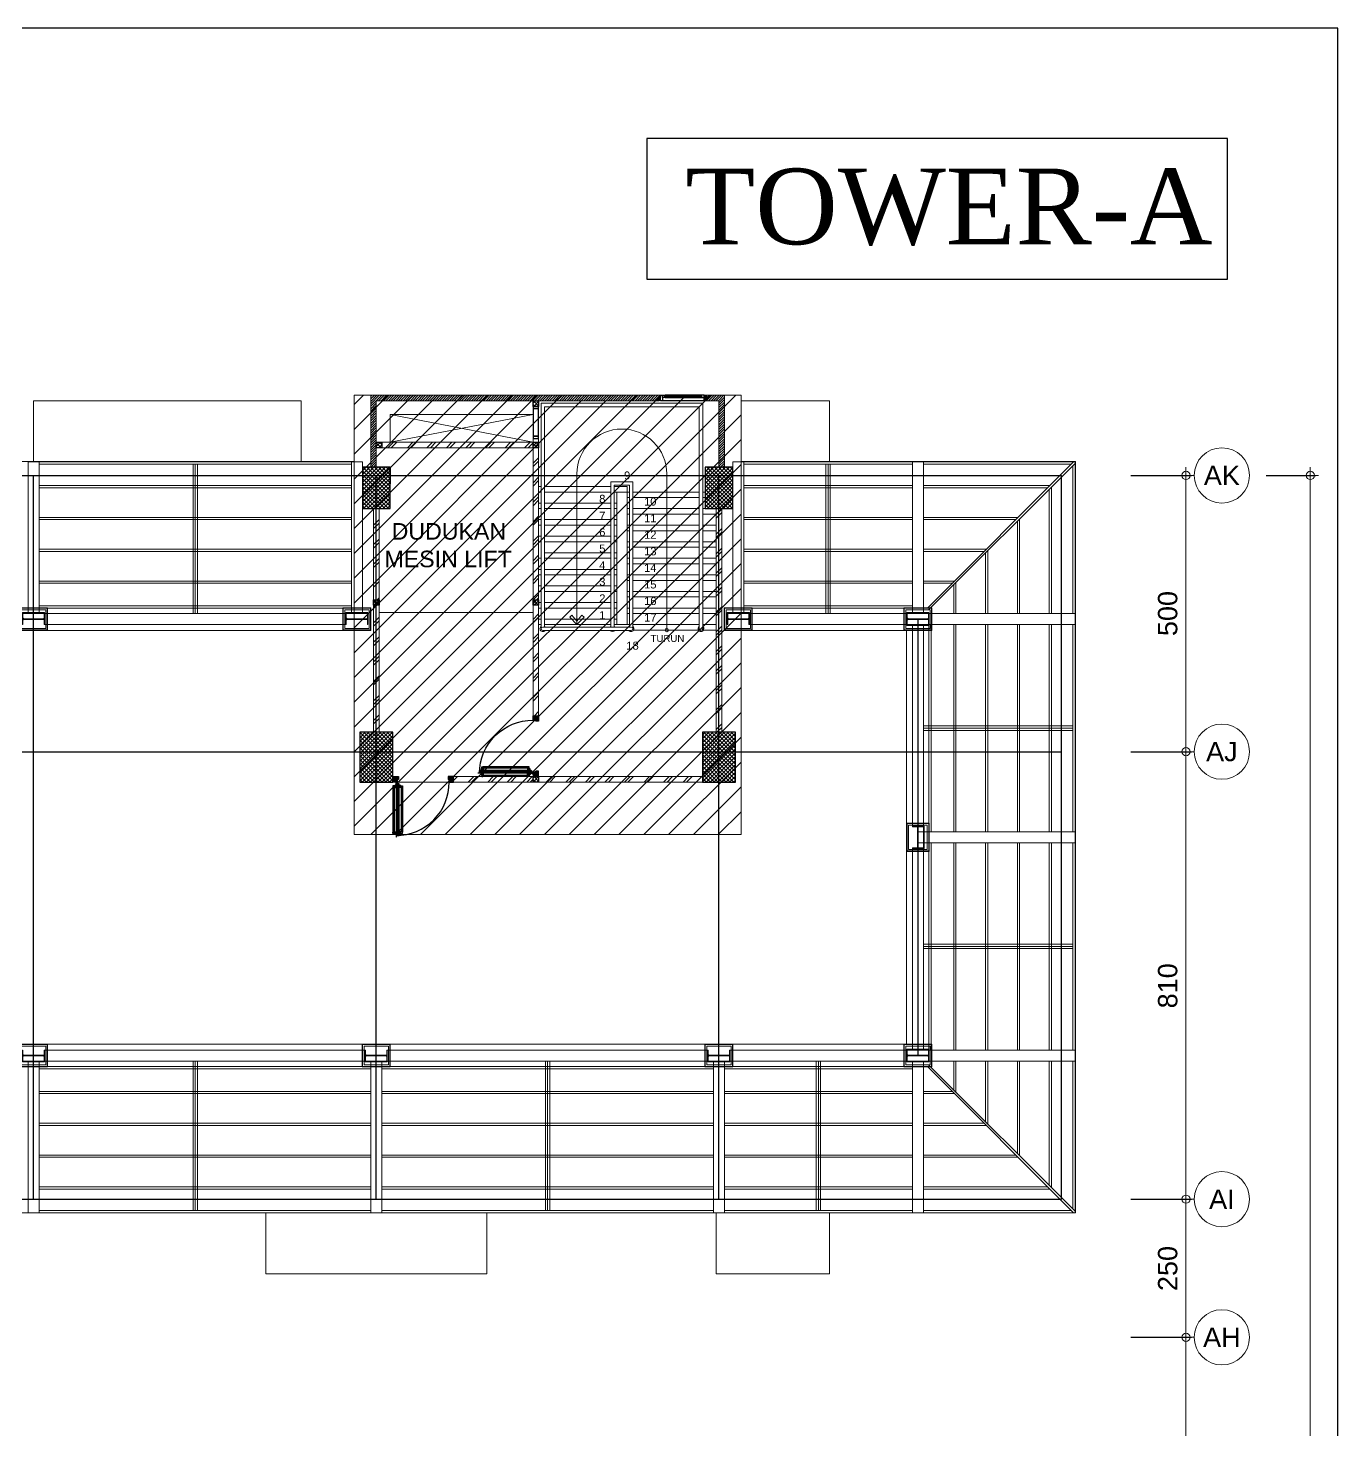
# Model space of a CAD drawing. Header units: millimetres. Extents: x -324 to 100, y -297 to 81.
# Drawn here: x 76.4 to 100.1, y 55.64 to 81.01 of the extents above; entities that cross this region are included whole.
import ezdxf
from ezdxf.enums import TextEntityAlignment as Align

# ---------------------------------------------------------------- set-up
doc = ezdxf.new("R2010")
doc.units = ezdxf.units.MM
for name, color, linetype, lineweight in [('ars', 11, 'Continuous', 0), ('ars @ 1', 11, 'Continuous', 0), ('ARSIR', 31, 'Continuous', 5), ('ATAP', 3, 'Continuous', 20), ('BESI SIKU', 11, 'Continuous', 5), ('KOL', 1, 'Continuous', 30), ('KOLOM', 4, 'Continuous', 9), ('lan', 7, 'Continuous', 15), ('NOT', 7, 'Continuous', 20), ('Stair', 7, 'Continuous', 15), ('tem', 5, 'Continuous', 20), ('u', 6, 'Continuous', 20), ('WF', 6, 'Continuous', 9)]:
    doc.layers.add(name, color=color, linetype=linetype, lineweight=lineweight)
doc.layers.add('as', color=1, linetype='Continuous', plot=False)
for name, color, linetype in [('HID', 1, 'Continuous'), ('Kusen', 30, 'Continuous'), ('STL', 6, 'Continuous'), ('TXT-50', 2, 'Continuous')]:
    doc.layers.add(name, color=color, linetype=linetype)
doc.layers.add('POLYLINE TPAK', color=4, linetype='Continuous', lineweight=20, plot=False)
doc.styles.add('RM25', font='arial.ttf')
doc.styles.add('ROMANT', font='romantic.ttf', dxfattribs={"height": 1.2})
doc.styles.add('S', font='simplex', dxfattribs={"width": 0.75})
doc.styles.get("Standard").update_dxf_attribs({"font": 'arial.ttf'})
doc.dimstyles.new('sk-100', dxfattribs={"dimtxt": 0.35, "dimasz": 0.15, "dimexe": 0.1, "dimexo": 0, "dimgap": 0.15, "dimtad": 1, "dimdec": 0, "dimlfac": 100, "dimzin": 0, "dimdsep": 46, "dimtxsty": 'Standard', "dimblk": 'BULAT', "dimcen": 0.09, "dimclrd": 256, "dimclre": 256, "dimclrt": 256, "dimadec": 0, "dimazin": 0, "dimtfac": 1, "dimtdec": 0, "dimtofl": 0, "dimtmove": 0, "dimatfit": 3, "dimldrblk": 'BULAT', "dimfxl": 1, "dimtolj": 1, "dimtzin": 0, "dimlwd": -1, "dimarcsym": 0})
pattern_1 = [(45, (1551.91095, -401.8532), (-0.176776695, 0.176776695), []), (45, (1551.97345, -401.8532), (-0.176776695, 0.176776695), [])]
pattern_2 = [(225, (1.1, 1e-06), (-0.014142, 0.014142), []), (135, (1.1, 1e-06), (0.014142, 0.014142), [])]
pattern_3 = [(315, (-2e-13, 1e-06), (0.014142, 0.014142), []), (45, (-2e-13, 1e-06), (-0.014142, 0.014142), [])]

# ---------------------------------------------------------------- blocks, each defined once
blk = doc.blocks.new('BULAT')
for p, q in [((-1, 0), (1, 0)), ((0, -1), (0, 1))]:
    blk.add_line(p, q)
blk.add_circle((0, 0), 0.5)
blk = doc.blocks.new('*D33')
at = {"layer": 'defpoints', "color": 0}
for p in [(96.349, 57.313), (97.349, 57.313), (96.349, 51.113)]:
    blk.add_point(p, dxfattribs=at)
at = {"layer": 'u', "lineweight": -2, "transparency": 16777216}
for p, q in [((96.349, 57.313), (97.449, 57.313)), ((96.349, 51.113), (97.449, 51.113))]:
    blk.add_line(p, q, dxfattribs=at)
at = {"layer": 'u', "transparency": 16777216}
blk.add_line((97.349, 51.263), (97.349, 57.163), dxfattribs=at)
at = {"layer": 'u', "transparency": 16777216, "xscale": 0.15, "yscale": 0.15, "zscale": 0.15}
for p, rotation in [((97.349, 57.313), 90), ((97.349, 51.113), 270)]:
    blk.add_blockref('BULAT', p, dxfattribs=dict(at, rotation=rotation))
at = {"layer": 'u', "transparency": 16777216, "insert": (97.02, 54.213), "char_height": 0.35, "attachment_point": 5, "rotation": 90}
blk.add_mtext('\\A1;620', dxfattribs=at)
blk = doc.blocks.new('NAV')
blk.add_circle((0, -0.4), 0.4)
at = {"style": 'S', "width": 0.75, "flags": 4}
blk.add_attdef('AV', text='', height=0.3, dxfattribs=at).set_placement((0, -0.4), align=Align.MIDDLE)
blk = doc.blocks.new('*D34')
at = {"layer": 'defpoints', "color": 0}
for p in [(96.349, 59.813), (97.349, 59.813), (96.349, 57.313)]:
    blk.add_point(p, dxfattribs=at)
at = {"layer": 'u', "lineweight": -2, "transparency": 16777216}
for p, q in [((96.349, 59.813), (97.449, 59.813)), ((96.349, 57.313), (97.449, 57.313))]:
    blk.add_line(p, q, dxfattribs=at)
at = {"layer": 'u', "transparency": 16777216}
blk.add_line((97.349, 57.463), (97.349, 59.663), dxfattribs=at)
at = {"layer": 'u', "transparency": 16777216, "xscale": 0.15, "yscale": 0.15, "zscale": 0.15}
for p, rotation in [((97.349, 59.813), 90), ((97.349, 57.313), 270)]:
    blk.add_blockref('BULAT', p, dxfattribs=dict(at, rotation=rotation))
at = {"layer": 'u', "transparency": 16777216, "insert": (97.02, 58.558), "char_height": 0.35, "attachment_point": 5, "rotation": 90}
blk.add_mtext('\\A1;250', dxfattribs=at)
blk = doc.blocks.new('*D35')
at = {"layer": 'defpoints', "color": 0}
for p in [(96.349, 67.913), (97.349, 67.913), (96.349, 59.813)]:
    blk.add_point(p, dxfattribs=at)
at = {"layer": 'u', "lineweight": -2, "transparency": 16777216}
for p, q in [((96.349, 67.913), (97.449, 67.913)), ((96.349, 59.813), (97.449, 59.813))]:
    blk.add_line(p, q, dxfattribs=at)
at = {"layer": 'u', "transparency": 16777216}
blk.add_line((97.349, 59.963), (97.349, 67.763), dxfattribs=at)
at = {"layer": 'u', "transparency": 16777216, "xscale": 0.15, "yscale": 0.15, "zscale": 0.15}
for p, rotation in [((97.349, 67.913), 90), ((97.349, 59.813), 270)]:
    blk.add_blockref('BULAT', p, dxfattribs=dict(at, rotation=rotation))
at = {"layer": 'u', "transparency": 16777216, "insert": (97.02, 63.675), "char_height": 0.35, "attachment_point": 5, "rotation": 90}
blk.add_mtext('\\A1;810', dxfattribs=at)
blk = doc.blocks.new('*D36')
at = {"layer": 'defpoints', "color": 0}
for p in [(96.349, 72.913), (97.349, 72.913), (96.349, 67.913)]:
    blk.add_point(p, dxfattribs=at)
at = {"layer": 'u', "lineweight": -2, "transparency": 16777216}
for p, q in [((96.349, 72.913), (97.449, 72.913)), ((96.349, 67.913), (97.449, 67.913))]:
    blk.add_line(p, q, dxfattribs=at)
at = {"layer": 'u', "transparency": 16777216}
blk.add_line((97.349, 68.063), (97.349, 72.763), dxfattribs=at)
at = {"layer": 'u', "transparency": 16777216, "xscale": 0.15, "yscale": 0.15, "zscale": 0.15}
for p, rotation in [((97.349, 72.913), 90), ((97.349, 67.913), 270)]:
    blk.add_blockref('BULAT', p, dxfattribs=dict(at, rotation=rotation))
at = {"layer": 'u', "transparency": 16777216, "insert": (97.02, 70.413), "char_height": 0.35, "attachment_point": 5, "rotation": 90}
blk.add_mtext('\\A1;500', dxfattribs=at)
blk = doc.blocks.new('*D37')
at = {"layer": 'defpoints', "color": 0}
for p in [(98.799, 72.913), (99.599, 72.913), (98.799, 16.913)]:
    blk.add_point(p, dxfattribs=at)
at = {"layer": 'u', "lineweight": -2, "transparency": 16777216}
for p, q in [((98.799, 72.913), (99.699, 72.913)), ((98.799, 16.913), (99.699, 16.913))]:
    blk.add_line(p, q, dxfattribs=at)
at = {"layer": 'u', "transparency": 16777216}
blk.add_line((99.599, 17.063), (99.599, 72.763), dxfattribs=at)
at = {"layer": 'u', "transparency": 16777216, "xscale": 0.15, "yscale": 0.15, "zscale": 0.15}
for p, rotation in [((99.599, 72.913), 90), ((99.599, 16.913), 270)]:
    blk.add_blockref('BULAT', p, dxfattribs=dict(at, rotation=rotation))
at = {"layer": 'u', "transparency": 16777216, "insert": (99.27, 44.913), "char_height": 0.35, "attachment_point": 5, "rotation": 90}
blk.add_mtext('\\A1;5600', dxfattribs=at)
blk = doc.blocks.new('D-P90')
at = {"layer": 'ars'}
h = blk.add_hatch(dxfattribs=at)
h.set_pattern_fill('ANSI37', color=256, scale=0.005, angle=-90, style=0)
h.set_pattern_definition([(45, (-1350.94906, -1248.591899), (0.01122532015, -0.01122532015), []), (315, (-1350.94906, -1248.591899), (-0.01122532015, -0.01122532015), [])])
h.paths.add_polyline_path([(0.009, -0.183, -0.414214), (0.01, -0.184), (0.01, -1.116, -0.414214), (0.009, -1.117), (-0.034, -1.117, 0.414214), (-0.037, -1.12), (-0.037, -1.142, -1), (-0.038, -1.142), (-0.038, -0.158, -1), (-0.037, -0.158), (-0.037, -0.181, 0.414214), (-0.034, -0.183)])
at = {"layer": 'as'}
for p, q in [((-0.04, -0.158), (-0.046, -0.158)), ((-0.042, -0.161), (-0.042, -0.155))]:
    blk.add_line(p, q, dxfattribs=at)
at = {"layer": 'HID'}
for p, q in [((-0.044, -0.125), (-0.092, -0.077)), ((-0.042, -0.123), (-0.091, -0.075)), ((-0.066, -0.147), (-0.023, -0.104)), ((-0.063, -0.147), (-0.023, -0.107)), ((0.966, -0.147), (0.923, -0.104)), ((0.963, -0.147), (0.923, -0.107)), ((0.942, -0.123), (0.991, -0.075)), ((0.944, -0.125), (0.992, -0.077))]:
    blk.add_line(p, q, dxfattribs=at)
for points in [[(-0.044, -0.125), (-0.044, -0.125), (-0.042, -0.123), (-0.042, -0.123)], [(0.944, -0.125), (0.944, -0.125), (0.942, -0.123), (0.942, -0.123)]]:
    blk.add_lwpolyline(points, dxfattribs=at)
at = {"layer": 'KOL'}
blk.add_line((0.97, -0.13), (0.97, -0.15), dxfattribs=at)
at = {"layer": 'Kusen', "ltscale": 2}
for p, q in [((-0.099, -0.221), (-0.099, -1.06)), ((-0.079, -0.241), (-0.079, -1.06)), ((-0.074, -0.211), (-0.04, -0.211)), ((-0.074, -0.221), (-0.074, -0.211)), ((-0.074, -0.251), (-0.074, -0.241)), ((-0.074, -0.251), (-0.04, -0.251)), ((-0.061, -0.251), (-0.061, -0.211)), ((-0.04, -0.251), (-0.04, -0.211)), ((0.046, -0.211), (0.012, -0.211)), ((0.012, -0.251), (0.012, -0.211)), ((0.046, -0.251), (0.012, -0.251)), ((0.033, -0.251), (0.033, -0.211)), ((0.046, -0.221), (0.046, -0.211)), ((0.046, -0.251), (0.046, -0.241)), ((0.053, -0.241), (0.053, -1.06)), ((0.073, -0.221), (0.073, -1.06)), ((-0.074, -1.05), (-0.04, -1.05)), ((-0.074, -1.05), (-0.074, -1.06)), ((-0.074, -1.08), (-0.074, -1.09)), ((-0.074, -1.09), (-0.04, -1.09)), ((-0.061, -1.05), (-0.061, -1.09)), ((-0.04, -1.05), (-0.04, -1.09)), ((0.046, -1.05), (0.012, -1.05)), ((0.012, -1.05), (0.012, -1.09)), ((0.046, -1.09), (0.012, -1.09)), ((0.033, -1.05), (0.033, -1.09)), ((0.046, -1.05), (0.046, -1.06)), ((0.046, -1.08), (0.046, -1.09))]:
    blk.add_line(p, q, dxfattribs=at)
at = {"layer": 'Kusen'}
for p, q in [((-0.042, -0.155), (-0.038, -0.156)), ((-0.042, -0.157), (-0.038, -0.158))]:
    blk.add_line(p, q, dxfattribs=at)
at = {"layer": 'Kusen', "ltscale": 2}
for points in [[(-0.099, -0.241), (-0.061, -0.241), (-0.061, -0.221), (-0.099, -0.221), (-0.099, -0.241)], [(0.073, -0.241), (0.033, -0.241), (0.033, -0.221), (0.073, -0.221), (0.073, -0.241)], [(-0.101, -1.06), (-0.061, -1.06), (-0.061, -1.08), (-0.101, -1.08), (-0.101, -1.06)], [(0.073, -1.06), (0.033, -1.06), (0.033, -1.08), (0.073, -1.08), (0.073, -1.06)]]:
    blk.add_lwpolyline(points, dxfattribs=at)
at = {"layer": 'Kusen'}
blk.add_circle((-0.042, -0.158), 0.001, dxfattribs=at)
for radius, start, end in [(0.0025, 75.7804, 11.3851), (0.961, 270, 0.4597)]:
    blk.add_arc((-0.042, -0.158), radius, start, end, dxfattribs=at)
at = {"layer": 'STL'}
for p, q in [((-0.038, -0.158), (-0.038, -1.142)), ((-0.037, -0.181), (-0.037, -0.158)), ((-0.034, -0.183), (0.009, -0.183)), ((0.01, -0.184), (0.01, -1.116)), ((-0.037, -1.12), (-0.037, -1.142)), ((-0.034, -1.117), (0.009, -1.117))]:
    blk.add_line(p, q, dxfattribs=at)
for points in [[(0, -0.1), (0, -0.103), (-0.019, -0.103, 0.414214), (-0.02, -0.105), (-0.02, -0.148, -0.414214), (-0.022, -0.15), (-0.068, -0.15, -0.414214), (-0.07, -0.148), (-0.07, -0.13), (-0.067, -0.13), (-0.067, -0.146, 0.414214), (-0.065, -0.147), (-0.024, -0.147, 0.414214), (-0.023, -0.146), (-0.023, -0.102, -0.414214), (-0.021, -0.1)], [(0.9, -0.1), (0.9, -0.103), (0.919, -0.103, -0.414214), (0.92, -0.105), (0.92, -0.148, 0.414214), (0.922, -0.15), (0.968, -0.15, 0.414214), (0.97, -0.148), (0.97, -0.13), (0.967, -0.13), (0.967, -0.146, -0.414214), (0.966, -0.147), (0.925, -0.147, -0.414214), (0.923, -0.146), (0.923, -0.102, 0.414214), (0.921, -0.1)]]:
    blk.add_lwpolyline(points, format="xyb", close=True, dxfattribs=at)
blk.add_lwpolyline([(0.009, -0.182), (-0.034, -0.182, -0.414214), (-0.035, -0.181), (-0.035, -0.158, 1), (-0.04, -0.158), (-0.04, -1.142, 1), (-0.035, -1.142), (-0.035, -1.12, -0.414214), (-0.034, -1.119), (0.009, -1.119, 0.414214), (0.012, -1.116), (0.012, -0.184)], format="xyb", dxfattribs=at)
for centre, radius, start, end in [((-0.038, -0.158), 0.00075, 0, 180), ((-0.034, -0.181), 0.0025, 180, 270), ((0.009, -0.184), 0.0025, 360, 90), ((0.009, -0.184), 0.001, 360, 90), ((-0.038, -1.142), 0.00075, 180, 0), ((-0.034, -1.12), 0.0025, 90, 180), ((0.009, -1.116), 0.001, 270, 0)]:
    blk.add_arc(centre, radius, start, end, dxfattribs=at)
blk = doc.blocks.new('PINTU DARURAT')
at = {"layer": 'ARSIR'}
h = blk.add_hatch(dxfattribs=at)
h.set_pattern_fill('_USER', color=256, scale=0.02, angle=315, style=0, double=1, pattern_type=0)
h.set_pattern_definition(pattern_3)
edge = h.paths.add_edge_path()
edge.add_line((0, 0), (0.1, 0))
edge.add_line((0.1, 0), (0.1, 0.05))
edge.add_line((0.1, 0.05), (0.077, 0.05))
edge.add_line((0.077, 0.05), (0.077, 0.096))
edge.add_arc((0.076, 0.096), 0.0015, 360, 450)
edge.add_line((0.075, 0.097), (0.035, 0.097))
edge.add_arc((0.035, 0.096), 0.0015, 90, 180)
edge.add_line((0.033, 0.096), (0.033, 0.08))
edge.add_line((0.033, 0.08), (0.03, 0.08))
edge.add_line((0.03, 0.08), (0.03, 0.1))
edge.add_line((0.03, 0.1), (0, 0.1))
edge.add_line((0, 0.1), (0, 0))
h = blk.add_hatch(dxfattribs=at)
h.set_pattern_fill('_USER', color=256, scale=0.02, angle=315, style=0, double=1, pattern_type=0)
h.set_pattern_definition(pattern_3)
edge = h.paths.add_edge_path()
edge.add_line((0, 0), (0.1, 0))
edge.add_line((0.1, 0), (0.1, 0.05))
edge.add_line((0.1, 0.05), (0.077, 0.05))
edge.add_line((0.077, 0.05), (0.077, 0.096))
edge.add_arc((0.076, 0.096), 0.0015, 360, 450)
edge.add_line((0.075, 0.097), (0.035, 0.097))
edge.add_arc((0.035, 0.096), 0.0015, 90, 180)
edge.add_line((0.033, 0.096), (0.033, 0.08))
edge.add_line((0.033, 0.08), (0.03, 0.08))
edge.add_line((0.03, 0.08), (0.03, 0.1))
edge.add_line((0.03, 0.1), (0, 0.1))
edge.add_line((0, 0.1), (0, 0))
h = blk.add_hatch(dxfattribs=at)
h.set_pattern_fill('_USER', color=256, scale=0.02, angle=315, style=0, double=1, pattern_type=0)
h.set_pattern_definition(pattern_2)
edge = h.paths.add_edge_path()
edge.add_line((1.1, 0), (1, 0))
edge.add_line((1, 0), (1, 0.05))
edge.add_line((1, 0.05), (1.023, 0.05))
edge.add_line((1.023, 0.05), (1.023, 0.096))
edge.add_arc((1.024, 0.096), 0.0015, -630, -540, ccw=False)
edge.add_line((1.024, 0.097), (1.065, 0.097))
edge.add_arc((1.065, 0.096), 0.0015, -360, -270, ccw=False)
edge.add_line((1.067, 0.096), (1.067, 0.08))
edge.add_line((1.067, 0.08), (1.07, 0.08))
edge.add_line((1.07, 0.08), (1.07, 0.1))
edge.add_line((1.07, 0.1), (1.1, 0.1))
edge.add_line((1.1, 0.1), (1.1, 0))
h = blk.add_hatch(dxfattribs=at)
h.set_pattern_fill('_USER', color=256, scale=0.02, angle=315, style=0, double=1, pattern_type=0)
h.set_pattern_definition(pattern_2)
edge = h.paths.add_edge_path()
edge.add_line((1.1, 0), (1, 0))
edge.add_line((1, 0), (1, 0.05))
edge.add_line((1, 0.05), (1.023, 0.05))
edge.add_line((1.023, 0.05), (1.023, 0.096))
edge.add_arc((1.024, 0.096), 0.0015, -630, -540, ccw=False)
edge.add_line((1.024, 0.097), (1.065, 0.097))
edge.add_arc((1.065, 0.096), 0.0015, -360, -270, ccw=False)
edge.add_line((1.067, 0.096), (1.067, 0.08))
edge.add_line((1.067, 0.08), (1.07, 0.08))
edge.add_line((1.07, 0.08), (1.07, 0.1))
edge.add_line((1.07, 0.1), (1.1, 0.1))
edge.add_line((1.1, 0.1), (1.1, 0))
at = {"layer": 'KOL'}
blk.add_line((1.1, 0.1), (1.1, 0), dxfattribs=at)
blk.add_line((1.1, 0.1), (1.1, 0), dxfattribs=at)
blk.add_line((1.1, 0.1), (1.1, 0), dxfattribs=at)
blk.add_line((1.1, 0.1), (1.1, 0), dxfattribs=at)
for points in [[(0, 0), (0.1, 0), (0.1, 0.05), (0.077, 0.05), (0.077, 0.096, 0.414214), (0.075, 0.097), (0.035, 0.097, 0.414214), (0.033, 0.096), (0.033, 0.08), (0.03, 0.08), (0.03, 0.1), (0, 0.1)], [(0, 0), (0.1, 0), (0.1, 0.05), (0.077, 0.05), (0.077, 0.096, 0.414214), (0.075, 0.097), (0.035, 0.097, 0.414214), (0.033, 0.096), (0.033, 0.08), (0.03, 0.08), (0.03, 0.1), (0, 0.1)], [(1.1, 0), (1, 0), (1, 0.05), (1.023, 0.05), (1.023, 0.096, -0.414214), (1.024, 0.097), (1.065, 0.097, -0.414214), (1.067, 0.096), (1.067, 0.08), (1.07, 0.08), (1.07, 0.1), (1.1, 0.1)], [(1.1, 0), (1, 0), (1, 0.05), (1.023, 0.05), (1.023, 0.096, -0.414214), (1.024, 0.097), (1.065, 0.097, -0.414214), (1.067, 0.096), (1.067, 0.08), (1.07, 0.08), (1.07, 0.1), (1.1, 0.1)]]:
    blk.add_lwpolyline(points, format="xyb", close=True, dxfattribs=at)
at = {"layer": 'Kusen', "xscale": -1, "rotation": 180}
blk.add_blockref('D-P90', (0.1, -0.05), dxfattribs=at)
blk = doc.blocks.new('K 10.10')
at = {"layer": 'ars'}
h = blk.add_hatch(dxfattribs=at)
h.set_pattern_fill('_USER', color=256, scale=0.05, angle=45, double=1, pattern_type=0)
h.set_pattern_definition([(45, (0, 0), (-0.035355339, 0.035355339), []), (135, (0, 0), (-0.035355339, -0.035355339), [])])
h.paths.add_polyline_path([(1560.538, 1380.407), (1560.638, 1380.407), (1560.638, 1380.507), (1560.538, 1380.507)])
at = {"layer": 'KOL'}
blk.add_lwpolyline([(1560.538, 1380.407), (1560.638, 1380.407), (1560.638, 1380.507), (1560.538, 1380.507)], close=True, dxfattribs=at)
blk = doc.blocks.new("k3'")
at = {"layer": 'ars'}
h = blk.add_hatch(dxfattribs=at)
h.set_pattern_fill('_USER', color=256, scale=0.05, angle=45, double=1, pattern_type=0)
h.set_pattern_definition([(45, (0, -4.975), (-0.03535534, 0.03535534), []), (135, (0, -4.975), (-0.03535534, -0.03535534), [])])
h.paths.add_polyline_path([(-0.25, -0.375), (0.25, -0.375), (0.25, 0.375), (-0.25, 0.375)])
at = {"layer": 'KOL'}
blk.add_lwpolyline([(-0.25, -0.375), (0.25, -0.375), (0.25, 0.375), (-0.25, 0.375)], close=True, dxfattribs=at)
blk = doc.blocks.new("k1'")
at = {"layer": 'ars'}
h = blk.add_hatch(dxfattribs=at)
h.set_pattern_fill('_USER', color=256, scale=0.05, angle=45, double=1, pattern_type=0)
h.set_pattern_definition([(45, (0, -5), (-0.03535534, 0.03535534), []), (135, (0, -5), (-0.03535534, -0.03535534), [])])
h.paths.add_polyline_path([(-0.3, -0.45), (0.3, -0.45), (0.3, 0.45), (-0.3, 0.45)])
at = {"layer": 'KOL'}
blk.add_lwpolyline([(-0.3, -0.45), (0.3, -0.45), (0.3, 0.45), (-0.3, 0.45)], close=True, dxfattribs=at)
blk = doc.blocks.new('T. J2')
at = {"layer": 'Kusen'}
for p, q in [((-0.419, 0), (0.331, 0)), ((-0.369, 0.1), (0.281, 0.1)), ((0.281, 0.06), (-0.369, 0.06))]:
    blk.add_line(p, q, dxfattribs=at)
for points in [[(-0.459, 0), (-0.419, 0), (-0.419, 0.1), (-0.459, 0.1)], [(0.331, 0), (0.371, 0), (0.371, 0.1), (0.331, 0.1)]]:
    blk.add_lwpolyline(points, close=True, dxfattribs=at)
for points in [[(-0.369, 0.077), (-0.369, 0.06), (-0.419, 0.06), (-0.419, 0.1), (-0.369, 0.1), (-0.369, 0.082), (-0.379, 0.082), (-0.379, 0.077), (-0.369, 0.077)], [(0.281, 0.077), (0.281, 0.06), (0.331, 0.06), (0.331, 0.1), (0.281, 0.1), (0.281, 0.082), (0.291, 0.082), (0.291, 0.077), (0.281, 0.077)]]:
    blk.add_lwpolyline(points, dxfattribs=at)
at = {"layer": 'Kusen', "color": 141}
blk.add_lwpolyline([(-0.379, 0.077), (0.291, 0.077), (0.291, 0.082), (-0.379, 0.082)], close=True, dxfattribs=at)
blk = doc.blocks.new('P.SHAFT')
for points in [[(-0.05, 0.54), (-0.05, 0.58), (0.05, 0.58), (0.05, 0.54)], [(-0.05, 0.04), (-0.05, 0.54), (0.05, 0.54), (0.05, 0.04)], [(-0.05, 0), (-0.05, 0.04), (0.05, 0.04), (0.05, 0)]]:
    blk.add_lwpolyline(points, close=True)
blk = doc.blocks.new('WF')
at = {"layer": 'ars'}
for p, q in [((-0.254, 0.204), (-0.254, -0.204)), ((0.254, 0.204), (-0.254, 0.204)), ((-0.25, 0.2), (-0.25, -0.2)), ((0.25, 0.2), (-0.25, 0.2)), ((-0.247, 0.1715), (-0.247, -0.1715)), ((0.2215, 0.197), (-0.2215, 0.197)), ((-0.22, -0.17), (-0.22, 0.17)), ((0.22, 0.17), (-0.22, 0.17)), ((0.22, -0.17), (0.22, 0.17)), ((0.247, 0.1715), (0.247, -0.1715)), ((0.25, 0.2), (0.25, -0.2)), ((0.254, 0.204), (0.254, -0.204)), ((0.254, -0.204), (-0.254, -0.204)), ((0.25, -0.2), (-0.25, -0.2)), ((0.2215, -0.197), (-0.2215, -0.197)), ((0.22, -0.17), (-0.22, -0.17))]:
    blk.add_line(p, q, dxfattribs=at)
for points in [[(-0.22, 0.1985), (-0.22, 0.2), (-0.25, 0.2), (-0.25, 0.17), (-0.2485, 0.17, 0.4142136), (-0.247, 0.1715), (-0.247, 0.194, -0.4142136), (-0.244, 0.197), (-0.2215, 0.197, 0.4142136)], [(0.22, 0.1985), (0.22, 0.2), (0.25, 0.2), (0.25, 0.17), (0.2485, 0.17, -0.4142136), (0.247, 0.1715), (0.247, 0.194, 0.4142136), (0.244, 0.197), (0.2215, 0.197, -0.4142136)], [(-0.22, -0.1985), (-0.22, -0.2), (-0.25, -0.2), (-0.25, -0.17), (-0.2485, -0.17, -0.4142136), (-0.247, -0.1715), (-0.247, -0.194, 0.4142136), (-0.244, -0.197), (-0.2215, -0.197, -0.4142136)], [(0.22, -0.1985), (0.22, -0.2), (0.25, -0.2), (0.25, -0.17), (0.2485, -0.17, 0.4142136), (0.247, -0.1715), (0.247, -0.194, -0.4142136), (0.244, -0.197), (0.2215, -0.197, 0.4142136)]]:
    blk.add_lwpolyline(points, format="xyb", close=True, dxfattribs=at)
at = {"layer": 'WF'}
blk.add_lwpolyline([(0.192, 0.096, -0.4142136), (0.196, 0.1), (0.2, 0.1), (0.2, -0.1), (0.196, -0.1, -0.4142136), (0.192, -0.096), (0.192, -0.0195, 0.4142136), (0.179, -0.0065), (-0.179, -0.0065, 0.4142136), (-0.192, -0.0195), (-0.192, -0.096, -0.4142136), (-0.196, -0.1), (-0.2, -0.1), (-0.2, 0.1), (-0.196, 0.1, -0.4142136), (-0.192, 0.096), (-0.192, 0.0195, 0.4142136), (-0.179, 0.0065), (0.179, 0.0065, 0.4142136), (0.192, 0.0195)], format="xyb", close=True, dxfattribs=at)
blk = doc.blocks.new('A.ATAP')
at = {"layer": 'ars'}
h = blk.add_hatch(dxfattribs=at)
h.set_pattern_fill('ANSI31', color=256, scale=0.25, style=0)
h.set_pattern_definition([(225, (-24.700002, 0.1), (0.022097087, -0.022097087), [])])
h.paths.add_polyline_path([(29.92, 57.7), (29.92, 57.6), (24.8, 57.6), (24.8, 56.4), (24.7, 56.4), (24.7, 57.7)])
h = blk.add_hatch(dxfattribs=at)
h.set_pattern_fill('ANSI31', color=256, scale=0.25, style=0)
h.set_pattern_definition([(225, (-30.75, 0.1), (0.022097087, -0.022097087), [])])
edge = h.paths.add_edge_path()
edge.add_line((31.1, 56.4), (31.1, 57.7))
edge.add_line((31.1, 57.7), (30.75, 57.7))
edge.add_line((30.75, 57.7), (30.75, 57.6))
edge.add_line((30.75, 57.6), (31, 57.6))
edge.add_line((31, 57.6), (31, 56.4))
edge.add_line((31, 56.4), (31.1, 56.4))
at = {"layer": 'ars @ 1'}
h = blk.add_hatch(dxfattribs=at)
h.set_pattern_fill('TEMBOK', color=256, scale=0.25)
h.set_pattern_definition([(45, (2, 57.205), (-0.1767767, 0.1767767), []), (45, (2.0625, 57.205), (-0.1767767, 0.1767767), [])])
h.paths.add_polyline_path([(24.9, 56.85), (24.9, 56.75), (27.638, 56.75), (27.638, 56.85)])
h = blk.add_hatch(dxfattribs=at)
h.set_pattern_fill('TEMBOK', color=256, scale=0.25)
h.set_pattern_definition(pattern_1)
h.paths.add_polyline_path([(27.638, 51.9), (27.738, 51.9), (27.738, 56.75), (27.638, 56.75)])
h = blk.add_hatch(dxfattribs=at)
h.set_pattern_fill('TEMBOK', color=256, scale=0.25)
h.set_pattern_definition(pattern_1)
h.paths.add_polyline_path([(24.75, 51.6), (24.85, 51.6), (24.85, 55.65), (24.75, 55.65)])
h = blk.add_hatch(dxfattribs=at)
h.set_pattern_fill('TEMBOK', color=256, scale=0.25)
h.set_pattern_definition(pattern_1)
h.paths.add_polyline_path([(31.05, 51.6), (30.95, 51.6), (30.95, 55.65), (31.05, 55.65)])
h = blk.add_hatch(dxfattribs=at)
h.set_pattern_fill('TEMBOK', color=256, scale=0.25)
h.set_pattern_definition(pattern_1)
h.paths.add_polyline_path([(27.638, 50.7), (27.638, 50.8), (26.2, 50.8), (26.2, 50.7)])
h = blk.add_hatch(dxfattribs=at)
h.set_pattern_fill('TEMBOK', color=256, scale=0.25)
h.set_pattern_definition(pattern_1)
h.paths.add_polyline_path([(30.7, 50.7), (30.7, 50.8), (27.738, 50.8), (27.738, 50.7)])
at = {"layer": 'ars'}
for p, q in [((27.782, 57.556), (27.782, 53.475)), ((27.782, 57.556), (30.706, 57.556)), ((27.844, 57.494), (27.844, 53.506)), ((27.844, 57.494), (30.644, 57.494)), ((30.644, 57.494), (30.644, 53.475)), ((30.706, 57.556), (30.706, 53.475)), ((24.4, 56.5), (-24.4, 56.5)), ((37.45, 56.5), (31.4, 56.5)), ((37.45, 42.9), (37.45, 56.5)), ((29.044, 56.134), (29.444, 56.134)), ((29.044, 56.134), (29.044, 53.506)), ((29.444, 56.134), (29.444, 53.475)), ((27.738, 56.05), (27.782, 56.05)), ((27.844, 56.05), (29.044, 56.05)), ((29.107, 56.071), (29.381, 56.071)), ((29.107, 56.071), (29.107, 53.506)), ((29.107, 56.05), (29.337, 56.05)), ((29.337, 55.95), (29.337, 56.05)), ((29.337, 55.85), (29.381, 55.85)), ((29.381, 56.071), (29.381, 53.506)), ((29.444, 55.85), (30.644, 55.85)), ((30.706, 55.85), (30.75, 55.85)), ((27.738, 55.75), (27.782, 55.75)), ((27.844, 55.75), (29.044, 55.75)), ((29.107, 55.75), (29.15, 55.75)), ((27.738, 55.45), (27.782, 55.45)), ((27.844, 55.45), (29.044, 55.45)), ((29.107, 55.45), (29.15, 55.45)), ((29.337, 55.55), (29.381, 55.55)), ((29.444, 55.55), (30.644, 55.55)), ((30.706, 55.55), (30.95, 55.55)), ((27.738, 55.15), (27.782, 55.15)), ((27.844, 55.15), (29.044, 55.15)), ((29.107, 55.15), (29.15, 55.15)), ((29.337, 55.25), (29.381, 55.25)), ((29.444, 55.25), (30.644, 55.25)), ((30.706, 55.25), (30.95, 55.25)), ((27.844, 54.85), (29.044, 54.85)), ((29.107, 54.85), (29.15, 54.85)), ((29.337, 54.95), (29.381, 54.95)), ((29.444, 54.95), (30.644, 54.95)), ((30.706, 54.95), (30.95, 54.95)), ((29.337, 54.65), (29.381, 54.65)), ((29.444, 54.65), (30.644, 54.65)), ((30.706, 54.65), (30.95, 54.65)), ((27.738, 54.55), (27.782, 54.55)), ((27.844, 54.55), (29.044, 54.55)), ((29.107, 54.55), (29.15, 54.55)), ((29.337, 54.35), (29.381, 54.35)), ((29.444, 54.35), (30.644, 54.35)), ((30.706, 54.35), (30.95, 54.35)), ((27.738, 54.25), (27.782, 54.25)), ((27.844, 54.25), (29.044, 54.25)), ((29.107, 54.25), (29.15, 54.25)), ((29.337, 54.05), (29.381, 54.05)), ((29.444, 54.05), (30.644, 54.05)), ((30.706, 54.05), (30.95, 54.05)), ((27.738, 53.95), (27.782, 53.95)), ((27.844, 53.95), (29.044, 53.95)), ((29.107, 53.95), (29.15, 53.95)), ((27.738, 53.65), (27.782, 53.65)), ((27.844, 53.65), (29.044, 53.65)), ((29.107, 53.65), (29.15, 53.65)), ((29.337, 53.75), (29.381, 53.75)), ((29.444, 53.75), (30.644, 53.75)), ((30.706, 53.75), (30.95, 53.75)), ((18.804, 53.446), (24.196, 53.446)), ((27.813, 53.506), (29.412, 53.506)), ((27.813, 53.444), (29.412, 53.444)), ((29.444, 53.45), (30.63, 53.45)), ((30.72, 53.45), (30.95, 53.45)), ((34.346, 53.446), (31.604, 53.446)), ((34.396, 45.954), (34.396, 53.446)), ((18.804, 45.954), (24.604, 45.954)), ((25.004, 45.954), (30.804, 45.954)), ((34.346, 45.954), (31.196, 45.954)), ((6.8, 42.9), (37.45, 42.9))]:
    blk.add_line(p, q, dxfattribs=at)
for centre, radius, start, end in [((27.813, 53.475), 0.0512, 127.5719, 322.4281), ((27.813, 53.475), 0.0312, 90, 270), ((27.813, 53.475), 0.0512, 37.5719, 52.4281), ((29.075, 53.475), 0.0512, 127.5719, 142.4281), ((29.075, 53.475), 0.0512, 217.5719, 322.4281), ((29.075, 53.475), 0.0512, 37.5719, 52.4281), ((29.412, 53.475), 0.0512, 217.5719, 52.4281), ((29.412, 53.475), 0.0312, 270, 90), ((30.675, 53.475), 0.0512, 127.5719, 52.4281), ((30.675, 53.475), 0.0312, 180, 0)]:
    blk.add_arc(centre, radius, start, end, dxfattribs=at)
at = {"layer": 'as'}
for p, q in [((-37.2, 56.25), (37.2, 56.25)), ((18.6, 43.15), (18.6, 56.25)), ((24.8, 43.15), (24.8, 56.25)), ((31, 43.15), (31, 56.25)), ((37.2, 43.15), (37.2, 56.25)), ((34.6, 53.65), (34.6, 45.75)), ((-37.2, 51.25), (37.2, 51.25)), ((-37.2, 51.25), (37.2, 51.25)), ((-37.2, 43.15), (37.2, 43.15))]:
    blk.add_line(p, q, dxfattribs=at)
at = {"layer": 'ATAP'}
for p, q in [((18.6, 57.6), (23.44, 57.6)), ((18.6, 56.5), (18.6, 57.6)), ((23.44, 57.6), (23.44, 56.5)), ((33, 57.6), (31.4, 57.6)), ((33, 56.5), (33, 57.6))]:
    blk.add_line(p, q, dxfattribs=at)
for points in [[(22.8, 42.9), (22.8, 41.8), (26.8, 41.8), (26.8, 42.9)], [(33, 42.9), (33, 41.8), (30.95, 41.8), (30.95, 42.9)]]:
    blk.add_lwpolyline(points, dxfattribs=at)
at = {"layer": 'BESI SIKU'}
for p, q in [((24.35, 56.496), (18.7, 56.496)), ((24.35, 56.456), (18.7, 56.456)), ((21.485, 56.456), (21.485, 53.75)), ((21.525, 56.456), (21.525, 53.75)), ((21.565, 56.456), (21.565, 53.75)), ((34.5, 56.496), (31.45, 56.496)), ((34.5, 56.456), (31.45, 56.456)), ((32.935, 56.456), (32.935, 53.75)), ((32.975, 56.456), (32.975, 53.75)), ((33.015, 56.456), (33.015, 53.75)), ((37.446, 56.496), (34.7, 56.496)), ((37.378, 56.456), (34.7, 56.456)), ((37.418, 56.496), (34.772, 53.85)), ((37.446, 56.468), (34.8, 53.822)), ((37.406, 53.75), (37.406, 56.428)), ((37.446, 53.75), (37.446, 56.496)), ((24.35, 56.067), (18.7, 56.067)), ((24.35, 56.027), (18.7, 56.027)), ((34.5, 56.067), (31.45, 56.067)), ((34.5, 56.027), (31.45, 56.027)), ((36.988, 56.067), (34.7, 56.067)), ((36.948, 56.027), (34.7, 56.027)), ((36.977, 53.75), (36.977, 55.998)), ((37.017, 53.75), (37.017, 56.038)), ((24.35, 55.491), (18.7, 55.491)), ((24.35, 55.451), (18.7, 55.451)), ((34.5, 55.491), (31.45, 55.491)), ((34.5, 55.451), (31.45, 55.451)), ((36.412, 55.491), (34.7, 55.491)), ((36.372, 55.451), (34.7, 55.451)), ((36.401, 53.75), (36.401, 55.422)), ((36.441, 53.75), (36.441, 55.462)), ((24.35, 54.915), (18.7, 54.915)), ((24.35, 54.875), (18.7, 54.875)), ((34.5, 54.915), (31.45, 54.915)), ((34.5, 54.875), (31.45, 54.875)), ((35.836, 54.915), (34.7, 54.915)), ((35.796, 54.875), (34.7, 54.875)), ((35.825, 53.75), (35.825, 54.846)), ((35.865, 53.75), (35.865, 54.886)), ((24.35, 54.339), (18.7, 54.339)), ((34.5, 54.339), (31.45, 54.339)), ((35.26, 54.339), (34.7, 54.339)), ((35.289, 53.75), (35.289, 54.31)), ((24.35, 54.299), (18.7, 54.299)), ((34.5, 54.299), (31.45, 54.299)), ((35.22, 54.299), (34.7, 54.299)), ((35.249, 53.75), (35.249, 54.27)), ((24.35, 53.89), (18.7, 53.89)), ((24.35, 53.85), (18.7, 53.85)), ((34.5, 53.89), (31.45, 53.89)), ((34.5, 53.85), (31.45, 53.85)), ((34.8, 53.55), (34.8, 49.8)), ((34.84, 53.55), (34.84, 49.8)), ((35.249, 53.55), (35.249, 49.8)), ((35.289, 53.55), (35.289, 49.8)), ((35.825, 53.55), (35.825, 49.8)), ((35.865, 53.55), (35.865, 49.8)), ((36.401, 53.55), (36.401, 49.8)), ((36.441, 53.55), (36.441, 49.8)), ((36.977, 53.55), (36.977, 49.8)), ((37.017, 53.55), (37.017, 49.8)), ((37.406, 53.55), (37.406, 49.8)), ((37.446, 53.55), (37.446, 49.8)), ((37.406, 51.715), (34.7, 51.715)), ((37.406, 51.675), (34.7, 51.675)), ((37.406, 51.635), (34.7, 51.635)), ((34.8, 45.85), (34.8, 49.6)), ((34.84, 45.85), (34.84, 49.6)), ((35.249, 45.85), (35.249, 49.6)), ((35.289, 45.85), (35.289, 49.6)), ((35.825, 45.85), (35.825, 49.6)), ((35.865, 45.85), (35.865, 49.6)), ((36.401, 45.85), (36.401, 49.6)), ((36.441, 45.85), (36.441, 49.6)), ((36.977, 45.85), (36.977, 49.6)), ((37.017, 45.85), (37.017, 49.6)), ((37.406, 45.85), (37.406, 49.6)), ((37.446, 45.85), (37.446, 49.6)), ((37.406, 47.765), (34.7, 47.765)), ((37.406, 47.725), (34.7, 47.725)), ((37.406, 47.685), (34.7, 47.685)), ((24.7, 45.55), (18.7, 45.55)), ((24.7, 45.51), (18.7, 45.51)), ((21.485, 42.944), (21.485, 45.65)), ((21.525, 42.944), (21.525, 45.65)), ((21.565, 42.944), (21.565, 45.65)), ((30.9, 45.55), (24.9, 45.55)), ((30.9, 45.51), (24.9, 45.51)), ((27.86, 42.944), (27.86, 45.65)), ((27.9, 42.944), (27.9, 45.65)), ((27.94, 42.944), (27.94, 45.65)), ((34.5, 45.55), (31.1, 45.55)), ((34.5, 45.51), (31.1, 45.51)), ((32.76, 42.944), (32.76, 45.65)), ((32.8, 42.944), (32.8, 45.65)), ((32.84, 42.944), (32.84, 45.65)), ((37.418, 42.904), (34.772, 45.55)), ((37.446, 42.932), (34.8, 45.578)), ((35.249, 45.65), (35.249, 45.13)), ((35.289, 45.65), (35.289, 45.09)), ((35.825, 45.65), (35.825, 44.554)), ((35.865, 45.65), (35.865, 44.514)), ((36.401, 45.65), (36.401, 43.978)), ((36.441, 45.65), (36.441, 43.938)), ((36.977, 45.65), (36.977, 43.402)), ((37.017, 45.65), (37.017, 43.362)), ((37.406, 45.65), (37.406, 42.972)), ((37.446, 45.65), (37.446, 42.904)), ((24.7, 45.101), (18.7, 45.101)), ((24.7, 45.061), (18.7, 45.061)), ((30.9, 45.101), (24.9, 45.101)), ((30.9, 45.061), (24.9, 45.061)), ((34.5, 45.101), (31.1, 45.101)), ((34.5, 45.061), (31.1, 45.061)), ((35.22, 45.101), (34.7, 45.101)), ((35.26, 45.061), (34.7, 45.061)), ((24.7, 44.525), (18.7, 44.525)), ((24.7, 44.485), (18.7, 44.485)), ((30.9, 44.525), (24.9, 44.525)), ((30.9, 44.485), (24.9, 44.485)), ((34.5, 44.525), (31.1, 44.525)), ((34.5, 44.485), (31.1, 44.485)), ((35.796, 44.525), (34.7, 44.525)), ((35.836, 44.485), (34.7, 44.485)), ((24.7, 43.949), (18.7, 43.949)), ((24.7, 43.909), (18.7, 43.909)), ((30.9, 43.949), (24.9, 43.949)), ((30.9, 43.909), (24.9, 43.909)), ((34.5, 43.949), (31.1, 43.949)), ((34.5, 43.909), (31.1, 43.909)), ((36.372, 43.949), (34.7, 43.949)), ((36.412, 43.909), (34.7, 43.909)), ((24.7, 43.373), (18.7, 43.373)), ((24.7, 43.333), (18.7, 43.333)), ((30.9, 43.373), (24.9, 43.373)), ((30.9, 43.333), (24.9, 43.333)), ((34.5, 43.373), (31.1, 43.373)), ((34.5, 43.333), (31.1, 43.333)), ((36.948, 43.373), (34.7, 43.373)), ((36.988, 43.333), (34.7, 43.333)), ((24.7, 42.944), (18.7, 42.944)), ((24.7, 42.904), (18.7, 42.904)), ((30.9, 42.944), (24.9, 42.944)), ((30.9, 42.904), (24.9, 42.904)), ((34.5, 42.944), (31.1, 42.944)), ((34.5, 42.904), (31.1, 42.904)), ((37.378, 42.944), (34.7, 42.944)), ((37.446, 42.904), (34.7, 42.904))]:
    blk.add_line(p, q, dxfattribs=at)
at = {"layer": 'KOL'}
blk.add_line((25.05, 56.4), (25.05, 56.1), dxfattribs=at)
at = {"layer": 'lan', "linetype": 'Continuous'}
for p, q in [((27.638, 57.35), (25.05, 57.35)), ((25.05, 57.35), (25.05, 56.85))]:
    blk.add_line(p, q, dxfattribs=at)
at = {"layer": 'lan'}
for p, q in [((28.431, 53.55), (28.431, 56.277)), ((30.057, 56.277), (30.057, 53.45)), ((27.738, 55.95), (27.782, 55.95)), ((27.844, 55.95), (29.044, 55.95)), ((29.107, 55.95), (29.381, 55.95)), ((29.107, 55.95), (29.15, 55.95)), ((29.15, 55.95), (29.15, 53.55)), ((29.337, 55.95), (29.381, 55.95)), ((29.337, 55.95), (29.337, 53.55)), ((29.444, 55.95), (30.644, 55.95)), ((30.706, 55.95), (30.75, 55.95)), ((27.738, 55.65), (27.782, 55.65)), ((27.844, 55.65), (29.044, 55.65)), ((29.107, 55.65), (29.15, 55.65)), ((29.337, 55.65), (29.381, 55.65)), ((29.444, 55.65), (30.644, 55.65)), ((30.706, 55.65), (30.75, 55.65)), ((27.738, 55.35), (27.782, 55.35)), ((27.844, 55.35), (29.044, 55.35)), ((29.107, 55.35), (29.15, 55.35)), ((29.337, 55.35), (29.381, 55.35)), ((29.444, 55.35), (30.644, 55.35)), ((30.706, 55.35), (30.95, 55.35)), ((27.738, 55.05), (27.782, 55.05)), ((27.844, 55.05), (29.044, 55.05)), ((29.107, 55.05), (29.15, 55.05)), ((29.337, 55.05), (29.381, 55.05)), ((29.444, 55.05), (30.644, 55.05)), ((30.706, 55.05), (30.95, 55.05)), ((27.738, 54.75), (27.782, 54.75)), ((27.844, 54.75), (29.044, 54.75)), ((29.107, 54.75), (29.15, 54.75)), ((29.337, 54.75), (29.381, 54.75)), ((29.444, 54.75), (30.644, 54.75)), ((30.706, 54.75), (30.95, 54.75)), ((27.738, 54.45), (27.782, 54.45)), ((27.844, 54.45), (29.044, 54.45)), ((29.107, 54.45), (29.15, 54.45)), ((29.337, 54.45), (29.381, 54.45)), ((29.444, 54.45), (30.644, 54.45)), ((30.706, 54.45), (30.95, 54.45)), ((27.738, 54.15), (27.782, 54.15)), ((27.844, 54.15), (29.044, 54.15)), ((29.107, 54.15), (29.15, 54.15)), ((29.337, 54.15), (29.381, 54.15)), ((29.444, 54.15), (30.644, 54.15)), ((30.706, 54.15), (30.95, 54.15)), ((27.738, 53.85), (27.782, 53.85)), ((27.844, 53.85), (29.044, 53.85)), ((29.107, 53.85), (29.15, 53.85)), ((29.337, 53.85), (29.381, 53.85)), ((29.444, 53.85), (30.644, 53.85)), ((30.706, 53.85), (30.95, 53.85)), ((27.738, 53.55), (27.782, 53.55)), ((27.844, 53.55), (29.044, 53.55)), ((29.107, 53.55), (29.15, 53.55)), ((29.124, 53.55), (29.364, 53.55)), ((29.337, 53.55), (29.381, 53.55)), ((29.444, 53.55), (30.644, 53.55)), ((30.706, 53.55), (30.95, 53.55)), ((25.2, 50.7), (26.1, 50.7))]:
    blk.add_line(p, q, dxfattribs=at)
blk.add_lwpolyline([(24.4, 57.7), (24.4, 49.75), (31.4, 49.75), (31.4, 57.7)], close=True, dxfattribs=at)
at = {"layer": 'lan', "linetype": 'Continuous'}
for points in [[(25.05, 57.35), (27.638, 56.85)], [(25.05, 56.85), (27.638, 57.35)]]:
    blk.add_lwpolyline(points, dxfattribs=at)
at = {"layer": 'lan', "ltscale": 2}
blk.add_lwpolyline([(28.339, 53.718), (28.3, 53.684), (28.431, 53.55), (28.562, 53.684), (28.522, 53.718), (28.431, 53.612), (28.339, 53.718)], close=True, dxfattribs=at)
at = {"layer": 'lan'}
blk.add_arc((29.244, 56.277), 0.813, 0, 180, dxfattribs=at)
blk.add_arc((29.244, 56.277), 0.813, 0, 180, dxfattribs=at)
at = {"layer": 'Stair'}
blk.add_circle((30.057, 53.45), 0.0296, dxfattribs=at)
at = {"layer": 'tem'}
for points in [[(29.92, 57.7), (29.92, 57.6), (24.8, 57.6), (24.8, 56.4), (24.7, 56.4), (24.7, 57.7)], [(24.9, 56.85), (24.9, 56.75), (27.638, 56.75), (27.638, 56.85)], [(27.638, 56.92), (27.738, 56.92), (27.738, 56.85), (27.638, 56.85)], [(27.638, 51.9), (27.738, 51.9), (27.738, 56.75), (27.638, 56.75)], [(24.75, 51.6), (24.85, 51.6), (24.85, 55.65), (24.75, 55.65)], [(31.05, 51.6), (30.95, 51.6), (30.95, 55.65), (31.05, 55.65)], [(27.638, 50.7), (27.638, 50.8), (26.2, 50.8), (26.2, 50.7)], [(30.7, 50.7), (30.7, 50.8), (27.738, 50.8), (27.738, 50.7)]]:
    blk.add_lwpolyline(points, close=True, dxfattribs=at)
for points in [[(31.1, 56.4), (31.1, 57.7), (30.75, 57.7), (30.75, 57.6), (31, 57.6), (31, 56.4), (31.1, 56.4)], [(27.638, 53.77), (24.85, 53.77)]]:
    blk.add_lwpolyline(points, dxfattribs=at)
at = {"layer": 'WF'}
for p, q in [((24.25, 53.75), (18.8, 53.75)), ((24.25, 53.55), (18.8, 53.55)), ((34.4, 53.75), (31.55, 53.75)), ((34.4, 53.55), (31.55, 53.55)), ((34.5, 49.9), (34.5, 53.534)), ((34.7, 49.9), (34.7, 53.534)), ((34.5, 45.866), (34.5, 49.5)), ((34.7, 45.866), (34.7, 49.5)), ((24.6, 45.85), (18.8, 45.85)), ((30.8, 45.85), (25, 45.85)), ((34.4, 45.85), (31.2, 45.85)), ((24.6, 45.65), (18.8, 45.65)), ((30.8, 45.65), (25, 45.65)), ((34.4, 45.65), (31.2, 45.65))]:
    blk.add_line(p, q, dxfattribs=at)
for points in [[(18.7, 53.766), (18.7, 56.496), (18.5, 56.496), (18.5, 53.766)], [(24.35, 53.766), (24.35, 56.496), (24.55, 56.496), (24.55, 53.766)], [(31.45, 53.766), (31.45, 56.496), (31.25, 56.496), (31.25, 53.766)], [(34.7, 53.766), (34.7, 56.496), (34.5, 56.496), (34.5, 53.766)], [(34.8, 53.55), (37.446, 53.55), (37.446, 53.75), (34.8, 53.75)], [(34.607, 49.6), (37.446, 49.6), (37.446, 49.8), (34.607, 49.8)], [(34.716, 49.6), (37.446, 49.6), (37.446, 49.8), (34.716, 49.8)], [(34.8, 45.65), (37.446, 45.65), (37.446, 45.85), (34.8, 45.85)], [(18.5, 45.634), (18.5, 42.904), (18.7, 42.904), (18.7, 45.634)], [(24.7, 45.634), (24.7, 42.904), (24.9, 42.904), (24.9, 45.634)], [(30.9, 45.634), (30.9, 42.904), (31.1, 42.904), (31.1, 45.634)], [(34.5, 45.634), (34.5, 42.904), (34.7, 42.904), (34.7, 45.634)]]:
    blk.add_lwpolyline(points, dxfattribs=at)
for points in [[(18.4, 53.75), (18.4, 53.766), (18.8, 53.766), (18.8, 53.75)], [(24.25, 53.75), (24.25, 53.766), (24.65, 53.766), (24.65, 53.75)], [(31.15, 53.75), (31.15, 53.766), (31.55, 53.766), (31.55, 53.75)], [(34.4, 53.75), (34.4, 53.766), (34.8, 53.766), (34.8, 53.75)], [(34.4, 53.534), (34.4, 53.55), (34.8, 53.55), (34.8, 53.534)], [(34.7, 49.9), (34.716, 49.9), (34.716, 49.5), (34.7, 49.5)], [(34.8, 45.866), (34.8, 45.85), (34.4, 45.85), (34.4, 45.866)], [(18.8, 45.65), (18.8, 45.634), (18.4, 45.634), (18.4, 45.65)], [(25, 45.65), (25, 45.634), (24.6, 45.634), (24.6, 45.65)], [(31.2, 45.65), (31.2, 45.634), (30.8, 45.634), (30.8, 45.65)], [(34.8, 45.65), (34.8, 45.634), (34.4, 45.634), (34.4, 45.65)]]:
    blk.add_lwpolyline(points, close=True, dxfattribs=at)
at = {"color": 2, "rotation": 90}
blk.add_blockref('PINTU DARURAT', (27.738, 50.8), dxfattribs=at)
at = {"color": 2, "xscale": -1, "rotation": 180}
blk.add_blockref('PINTU DARURAT', (25.1, 50.8), dxfattribs=at)
at = {"layer": 'KOL', "rotation": 180}
for name, p in [("k3'", (24.8, 56.025)), ("k3'", (31, 56.025)), ("k1'", (24.8, 51.15)), ("k1'", (31, 51.15))]:
    blk.add_blockref(name, p, dxfattribs=at)
at = {"layer": 'KOLOM', "extrusion": (0, 0, -1), "zscale": -1, "rotation": 180}
for p in [(1532.901, 1438.007), (1535.738, 1437.257), (1532.901, 1437.257), (1535.788, 1434.407), (1532.901, 1434.407), (1532.901, 1431.207)]:
    blk.add_blockref('K 10.10', p, dxfattribs=at)
at = {"layer": 'Kusen', "xscale": -1}
blk.add_blockref('T. J2', (30.311, 57.6), dxfattribs=at)
at = {"layer": 'Kusen', "color": 2, "xscale": -1, "rotation": 180.0000227905502}
blk.add_blockref('P.SHAFT', (27.688, 57.5), dxfattribs=at)
at = {"layer": 'WF', "xscale": -1}
for p, rotation in [((18.6, 53.65), 180), ((24.45, 53.65), 180), ((31.35, 53.65), 180), ((34.6, 53.65), 180), ((34.6, 49.7), 270), ((18.6, 45.75), 180), ((24.8, 45.75), 180), ((31, 45.75), 180), ((34.6, 45.75), 180)]:
    blk.add_blockref('WF', p, dxfattribs=dict(at, rotation=rotation))
at = {"layer": 'NOT'}
for s, width, insert, char_height, attachment_point in [('9', 0.30472, (29.396, 56.175), 0.145, 9), ('8', 0.30472, (28.946, 55.899), 0.145, 3), ('10', 0.30472, (29.87, 55.849), 0.1448, 3), ('7', 0.30472, (28.946, 55.593), 0.145, 3), ('\\pi0.32803;DUDUKAN \\P\\pi0.19798;MESIN LIFT', 2.66173, (24.75, 55.388), 0.3, 1), ('11', 0.30472, (29.87, 55.547), 0.1448, 3), ('6', 0.30472, (28.946, 55.296), 0.145, 3), ('12', 0.30472, (29.87, 55.249), 0.1448, 3), ('5', 0.30472, (28.946, 54.999), 0.145, 3), ('13', 0.30472, (29.87, 54.949), 0.1448, 3), ('4', 0.30472, (28.946, 54.696), 0.145, 3), ('14', 0.30472, (29.87, 54.649), 0.1448, 3), ('3', 0.30472, (28.946, 54.398), 0.145, 3), ('15', 0.30472, (29.87, 54.349), 0.1448, 3), ('2', 0.30472, (28.946, 54.097), 0.145, 3), ('16', 0.30472, (29.87, 54.049), 0.1448, 3), ('1', 0.30472, (28.946, 53.793), 0.145, 3), ('17', 0.30472, (29.87, 53.749), 0.1448, 3), ('18', 0.30472, (29.549, 53.241), 0.1448, 3)]:
    blk.add_mtext_dynamic_manual_height_columns(s, width=width, gutter_width=1, heights=[0], dxfattribs=dict(at, insert=insert, char_height=char_height, attachment_point=attachment_point))
at = {"layer": 'NOT', "insert": (30.374, 53.235), "char_height": 0.125, "attachment_point": 9, "style": 'RM25'}
blk.add_mtext_dynamic_manual_height_columns('TURUN', width=0.63698, gutter_width=1.25, heights=[0], dxfattribs=at)

msp = doc.modelspace()

# ---------------------------------------------------------------- hatches: boundary and pattern name
at = {"layer": 'ars'}
h = msp.add_hatch(dxfattribs=at)
h.set_pattern_fill('ANSI31', color=256, scale=0.1, style=0)
h.set_pattern_definition([(45, (82.5988, 66.41255), (-0.224506, 0.224506), [])])
h.paths.add_polyline_path([(89.299, 74.363), (82.299, 74.363), (82.299, 66.413), (89.299, 66.413)])

# ---------------------------------------------------------------- linework, layer by layer
at = {"layer": 'defpoints'}
msp.add_lwpolyline([(0, 0), (100.099, 0), (100.099, 81.011), (0, 81.011)], close=True, dxfattribs=at)
at = {"layer": 'POLYLINE TPAK'}
msp.add_lwpolyline([(82.599, 74.363), (82.599, 73.063), (82.449, 73.063), (82.449, 72.313), (82.649, 72.313), (82.649, 68.263), (82.399, 68.263), (82.399, 67.363), (89.199, 67.363), (89.199, 68.263), (88.949, 68.263), (88.949, 72.313), (89.149, 72.313), (89.149, 73.063), (88.999, 73.063), (88.999, 74.363)], close=True, dxfattribs=at)
at = {"layer": 'TXT-50'}
msp.add_lwpolyline([(87.595, 76.466), (98.099, 76.466), (98.099, 79.011), (87.595, 79.011)], close=True, dxfattribs=at)

# ---------------------------------------------------------------- block references
at = {"layer": 'POLYLINE TPAK'}
msp.add_blockref('A.ATAP', (57.899, 16.663), dxfattribs=at)
at = {"layer": 'u'}
ref = msp.add_blockref('NAV', (97.999, 73.413), dxfattribs=dict(at, xscale=1.25, yscale=1.25, zscale=1.25))
ref.add_attrib('AV', 'AK', dxfattribs={"layer": '0', "height": 0.35, "flags": 4}).set_placement((97.999, 72.913), align=Align.MIDDLE)
ref = msp.add_blockref('NAV', (97.999, 68.413), dxfattribs=dict(at, xscale=1.25, yscale=1.25, zscale=1.25))
ref.add_attrib('AV', 'AJ', dxfattribs={"layer": '0', "height": 0.35, "flags": 4}).set_placement((97.999, 67.913), align=Align.MIDDLE)
ref = msp.add_blockref('NAV', (97.999, 60.313), dxfattribs=dict(at, xscale=1.25, yscale=1.25, zscale=1.25))
ref.add_attrib('AV', 'AI', dxfattribs={"layer": '0', "height": 0.35, "flags": 4}).set_placement((97.999, 59.813), align=Align.MIDDLE)
ref = msp.add_blockref('NAV', (97.999, 57.813), dxfattribs=dict(at, xscale=1.25, yscale=1.25, zscale=1.25))
ref.add_attrib('AV', 'AH', dxfattribs={"layer": '0', "height": 0.35, "flags": 4}).set_placement((97.999, 57.313), align=Align.MIDDLE)

# ---------------------------------------------------------------- texts
at = {"layer": 'TXT-50', "style": 'ROMANT'}
msp.add_text('TOWER-A', height=1.3699, dxfattribs=at).set_placement((93.061, 77.098), align=Align.CENTER)

# ---------------------------------------------------------------- dimensions: what is measured, and where the dimension line sits
at = {"layer": 'u'}
for base, p1, p2, picture, middle in [((97.349, 72.913), (96.349, 67.913), (96.349, 72.913), '*D36', (97.349, 70.413)), ((99.599, 72.913), (98.799, 16.913), (98.799, 72.913), '*D37', (99.599, 44.913)), ((97.349, 67.913), (96.349, 59.813), (96.349, 67.913), '*D35', (97.349, 63.675)), ((97.349, 59.813), (96.349, 57.313), (96.349, 59.813), '*D34', (97.349, 58.558)), ((97.349, 57.313), (96.349, 51.113), (96.349, 57.313), '*D33', (97.349, 54.213))]:
    dim = msp.add_linear_dim(base=base, p1=p1, p2=p2, angle=90, dimstyle='sk-100', dxfattribs=at)
    dim.commit()
    dim.dimension.update_dxf_attribs({"geometry": picture, "text_midpoint": middle, "dimtype": 160})

doc.saveas('drawing.dxf')
